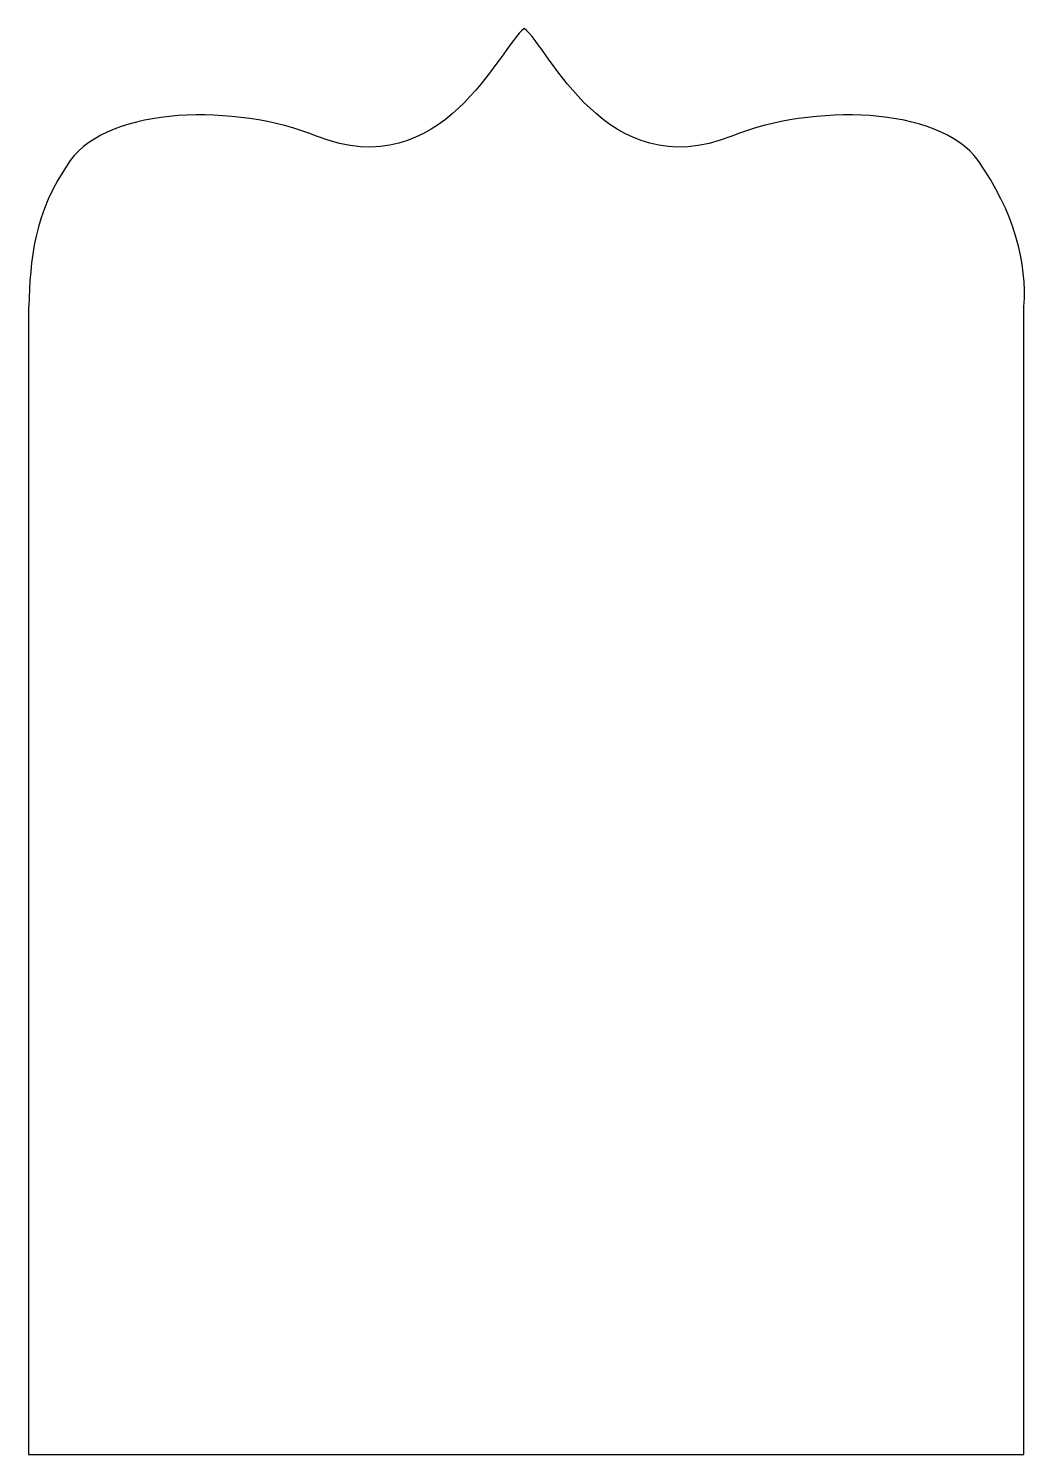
# Model space of a CAD drawing. Header units: centimetres. Extents: x -6.1 to 7.3, y -8.8 to 10.3.
import ezdxf

# ---------------------------------------------------------------- set-up
doc = ezdxf.new("R2010")
doc.units = ezdxf.units.CM
doc.header["$MEASUREMENT"] = 0
doc.layers.add('Camada 1', color=7, linetype='Continuous')

msp = doc.modelspace()

# ---------------------------------------------------------------- linework, layer by layer
at = {"layer": 'Camada 1'}
msp.add_open_spline([(7.24478, 6.57496), (7.24478, 6.57496), (7.24478, -8.82387), (7.24478, -8.82387), (7.24478, -8.82387), (7.24478, -8.82387), (-6.11088, -8.82387), (-6.11088, -8.82387), (-6.11088, -8.82387), (-6.11088, -8.82387), (-6.11088, 6.57496), (-6.11088, 6.57496), (-6.11088, 6.57496), (-6.11088, 6.57496), (-6.10868, 6.57522), (-6.10868, 6.57522), (-6.10868, 6.57522), (-6.08484, 7.18511), (-6.05142, 7.83183), (-5.54983, 8.53044), (-5.54983, 8.53044), (-5.02114, 9.26685), (-3.32066, 9.29305), (-2.24656, 8.8608), (-2.24656, 8.8608), (-0.5536, 8.1795), (0.21033, 10.05502), (0.54064, 10.30275), (0.54064, 10.30275), (0.87103, 10.05502), (1.63482, 8.1795), (3.32789, 8.8608), (3.32789, 8.8608), (4.40194, 9.29305), (6.10247, 9.26686), (6.63121, 8.53047), (6.63121, 8.53047), (7.11299, 7.85938), (7.29352, 7.13331), (7.24478, 6.57496), (7.24478, 6.57496), (7.24478, 6.57496), (7.24478, 6.57496), (7.24478, 6.57496)], degree=3, knots=[0, 0, 0, 0, 0.08333333, 0.08333333, 0.08333333, 0.08333333, 0.16666667, 0.16666667, 0.16666667, 0.16666667, 0.25, 0.25, 0.25, 0.25, 0.33333333, 0.33333333, 0.33333333, 0.33333333, 0.41666667, 0.41666667, 0.41666667, 0.41666667, 0.5, 0.5, 0.5, 0.5, 0.58333333, 0.58333333, 0.58333333, 0.58333333, 0.66666667, 0.66666667, 0.66666667, 0.66666667, 0.75, 0.75, 0.75, 0.75, 0.83333333, 0.83333333, 0.83333333, 0.83333333, 1, 1, 1, 1], dxfattribs=at)

doc.saveas('drawing.dxf')
